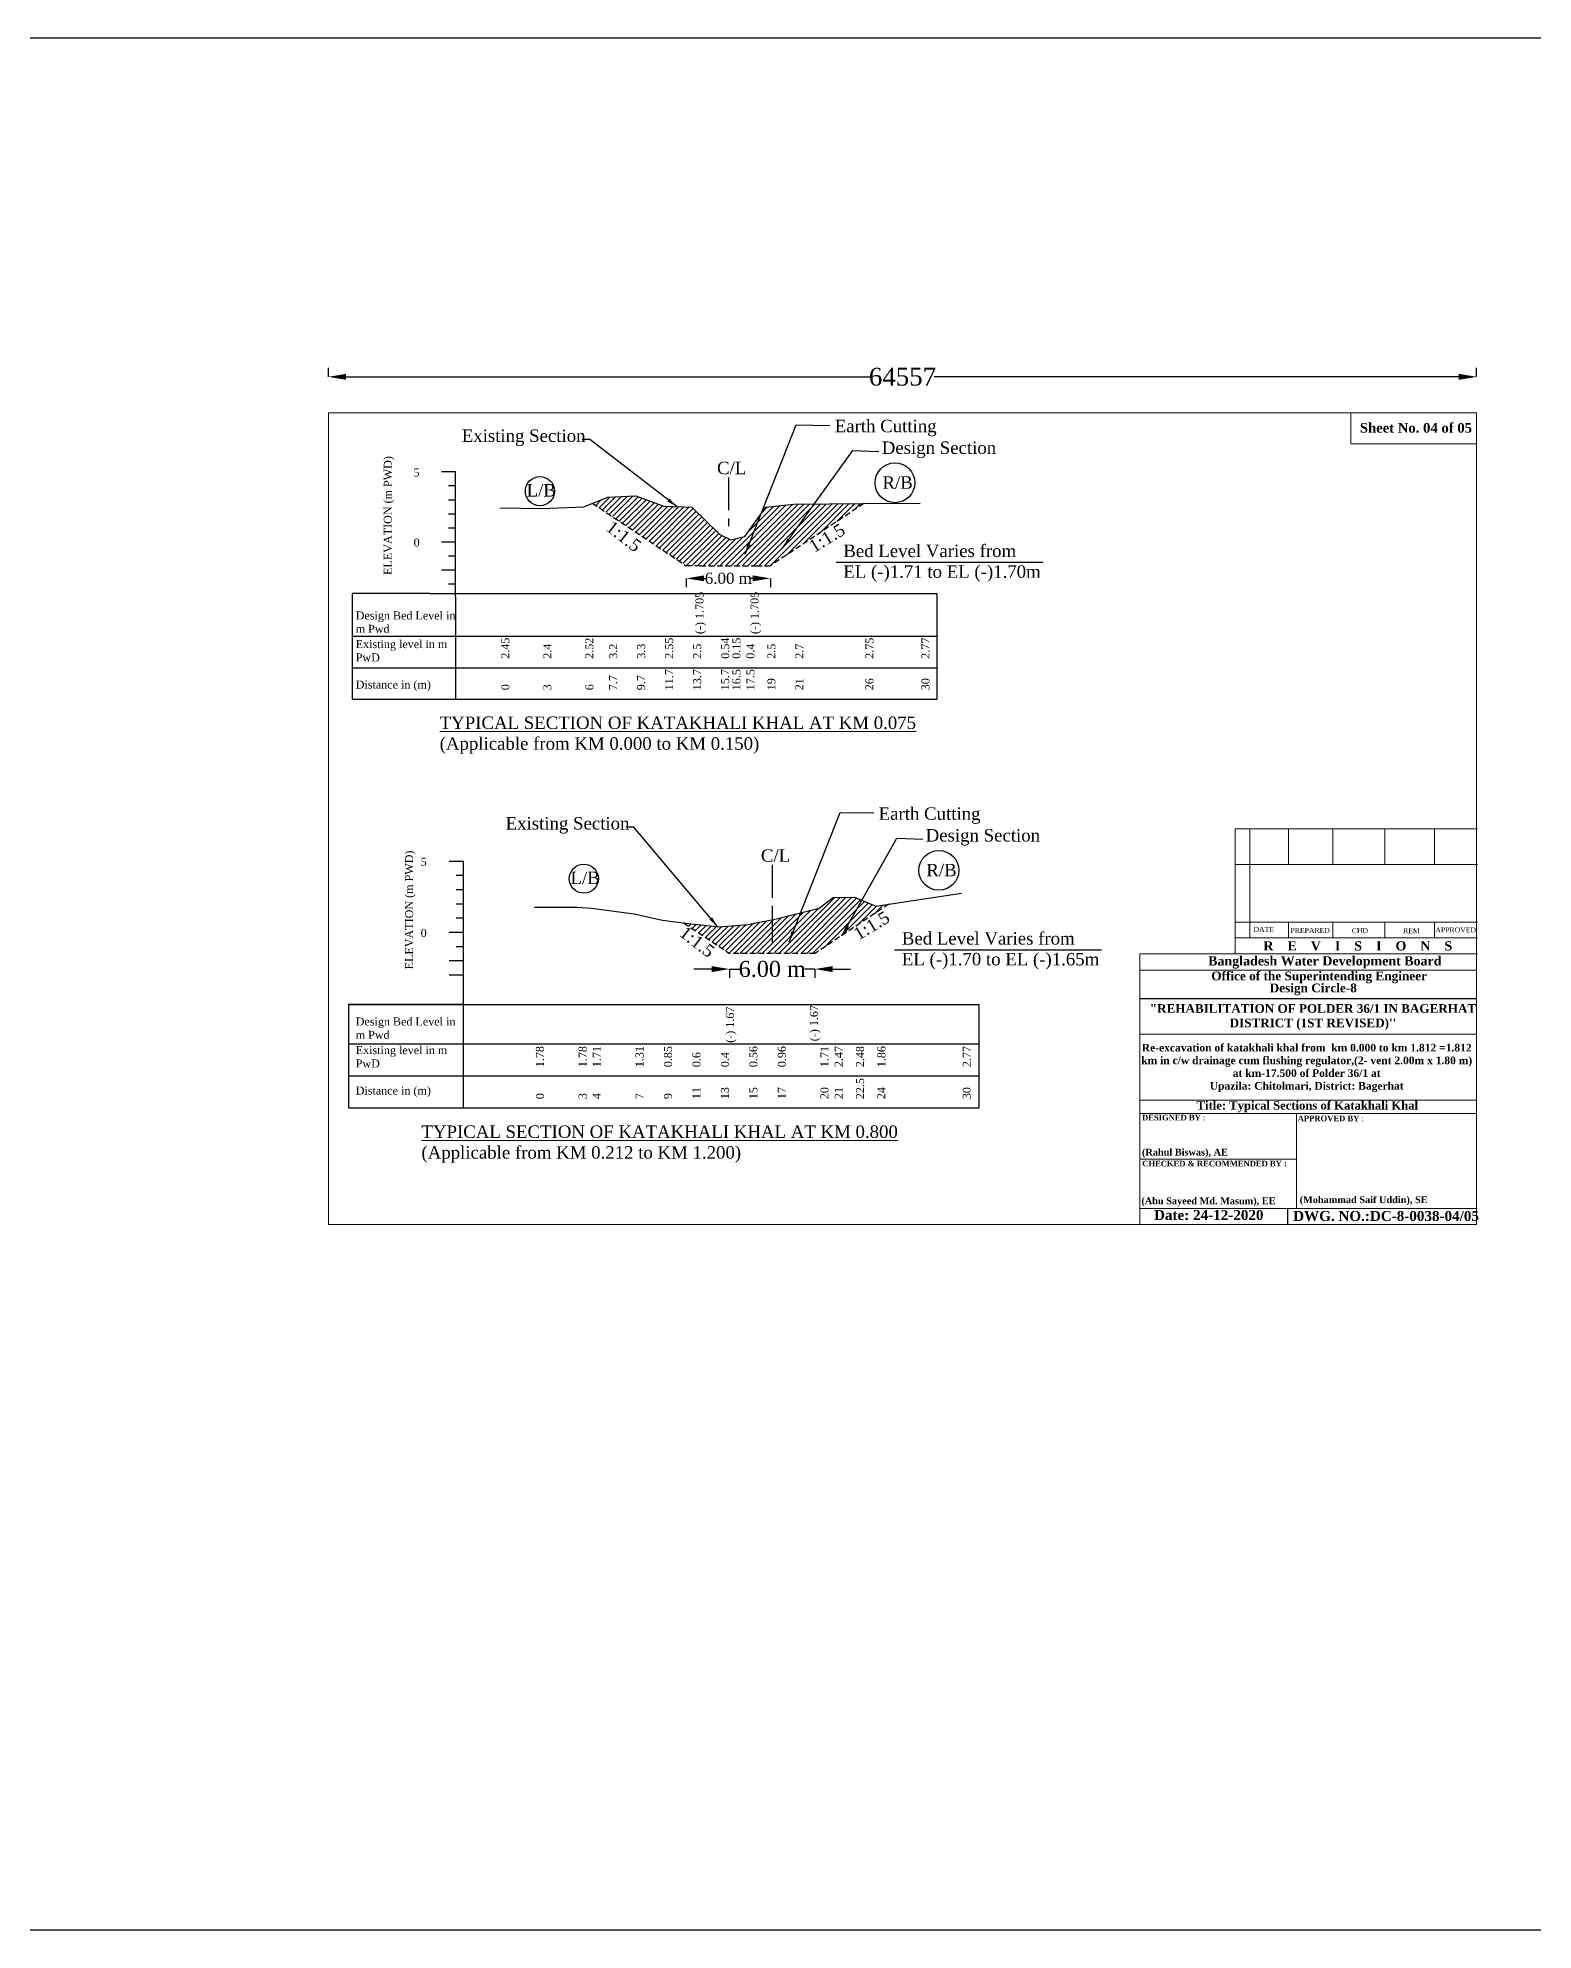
# Model space of a CAD drawing. Header units: metres. Extents: x 11843410 to 12733237, y -3989548 to -3515927.
# Drawn here: x 12309318 to 12393387, y -3989548 to -3883115 of the extents above; entities that cross this region are included whole.
import ezdxf

# ---------------------------------------------------------------- set-up
doc = ezdxf.new("R2010")
doc.units = ezdxf.units.M
doc.header["$LTSCALE"] = 50
doc.linetypes.add('DASHED2', pattern=[9.525, 6.35, -3.175])
doc.styles.add('liza', font='times.ttf', dxfattribs={"height": 2})
doc.styles.get("Standard").update_dxf_attribs({"font": 'times.ttf'})
doc.dimstyles.new('ISO-25', dxfattribs={"dimtxt": 1000, "dimasz": 1000, "dimexe": 500, "dimexo": 1000, "dimtad": 0, "dimdec": 0, "dimtxsty": 'Standard', "dimcen": 2.5, "dimclrd": 2, "dimclre": 256, "dimclrt": 1, "dimadec": 0, "dimazin": 0, "dimtfac": 1, "dimtdec": 0, "dimtmove": 0, "dimatfit": 3, "dimfxl": 1, "dimarcsym": 0})

# ---------------------------------------------------------------- blocks, each defined once
blk = doc.blocks.new('*D29')
at = {"lineweight": -2, "transparency": 16777216}
for p, q in [((12325652, -3902182), (12325652, -3901681)), ((12390209, -3902182), (12390209, -3901681))]:
    blk.add_line(p, q, dxfattribs=at)
at = {"color": 2, "lineweight": -2, "transparency": 16777216}
for p, q in [((12326652, -3902181), (12356149, -3902181)), ((12389209, -3902181), (12359713, -3902181))]:
    blk.add_line(p, q, dxfattribs=at)
for points in [[(12326652, -3902015), (12326652, -3902348), (12325652, -3902181)], [(12389209, -3902015), (12389209, -3902348), (12390209, -3902181)]]:
    blk.add_solid(points, dxfattribs=at)
at = {"layer": 'Defpoints', "color": 0, "lineweight": -2, "transparency": 16777216}
for p in [(12390209, -3902181), (12325652, -3904211), (12390209, -3904211)]:
    blk.add_point(p, dxfattribs=at)
at = {"color": 1, "lineweight": -2, "transparency": 16777216, "insert": (12357931, -3902181), "char_height": 1000, "attachment_point": 5}
blk.add_mtext('64557', dxfattribs=at)
blk = doc.blocks.new('sdfasdf')
at = {"color": 7, "linetype": 'ByBlock', "lineweight": -2}
blk.add_line((12833, 20119), (12833, 18782), dxfattribs=at)
at = {"color": 7, "linetype": 'ByBlock', "lineweight": -2, "insert": (12197, 20999), "char_height": 700, "width": 3268.7, "attachment_point": 1}
blk.add_mtext('C/L', dxfattribs=at)
blk = doc.blocks.new('*D31')
at = {"lineweight": -2, "transparency": 16777216}
for p, q in [((12345777, -3913517), (12345777, -3914017)), ((12350503, -3913517), (12350503, -3914017))]:
    blk.add_line(p, q, dxfattribs=at)
at = {"color": 2, "linetype": 'DASHED2', "lineweight": -2, "transparency": 16777216}
for p, q in [((12346777, -3913517), (12346869, -3913517)), ((12349503, -3913517), (12349410, -3913517))]:
    blk.add_line(p, q, dxfattribs=at)
for points in [[(12346777, -3913350), (12346777, -3913683), (12345777, -3913517)], [(12349503, -3913350), (12349503, -3913683), (12350503, -3913517)]]:
    blk.add_solid(points, dxfattribs=at)
at = {"layer": 'Defpoints', "color": 0, "linetype": 'DASHED2', "lineweight": -2, "transparency": 16777216}
for p in [(12345777, -3912811), (12350503, -3912811), (12350503, -3913517)]:
    blk.add_point(p, dxfattribs=at)
at = {"color": 1, "linetype": 'DASHED2', "lineweight": 30, "transparency": 16777216, "insert": (12348140, -3913517), "char_height": 900, "attachment_point": 5}
blk.add_mtext('{\\H0.7x;6.00 m}', dxfattribs=at)
blk = doc.blocks.new('*D32')
at = {"color": 2, "lineweight": -2, "transparency": 16777216}
for p, q in [((12347207, -3935493), (12346207, -3935493)), ((12348207, -3935493), (12348793, -3935493)), ((12353007, -3935493), (12352422, -3935493)), ((12354007, -3935493), (12355007, -3935493))]:
    blk.add_line(p, q, dxfattribs=at)
at = {"lineweight": -2, "transparency": 16777216}
for p, q in [((12348207, -3935493), (12348207, -3935993)), ((12353007, -3935493), (12353007, -3935993))]:
    blk.add_line(p, q, dxfattribs=at)
at = {"color": 2, "lineweight": -2, "transparency": 16777216}
for points in [[(12347207, -3935326), (12347207, -3935659), (12348207, -3935493)], [(12354007, -3935326), (12354007, -3935659), (12353007, -3935493)]]:
    blk.add_solid(points, dxfattribs=at)
at = {"layer": 'Defpoints', "color": 0, "lineweight": -2, "transparency": 16777216}
for p in [(12348207, -3934609), (12353007, -3934609), (12353007, -3935493)]:
    blk.add_point(p, dxfattribs=at)
at = {"color": 1, "lineweight": 30, "transparency": 16777216, "insert": (12350607, -3935493), "char_height": 900, "attachment_point": 5}
blk.add_mtext('6.00 m', dxfattribs=at)

msp = doc.modelspace()

# ---------------------------------------------------------------- hatches: boundary and pattern name
at = {"lineweight": -2}
h = msp.add_hatch(dxfattribs=at)
h.set_pattern_fill('ANSI31', color=256, scale=70, style=0)
h.set_pattern_definition([(45, (11905807.6, -3898287.5), (-157.15448, 157.15448), [])])
h.paths.add_polyline_path([(12355759.111, -3909306.264), (12351829.189, -3909345.564), (12350254.189, -3909503.064), (12349072.939, -3911156.814), (12348285.439, -3911353.689), (12347655.439, -3911046.564), (12346080.439, -3909503.064), (12344505.439, -3909463.689), (12342930.439, -3908873.064), (12341355.439, -3908951.814), (12340501.126, -3909293.539), (12345776.662, -3912810.564), (12346564.662, -3912810.564), (12349714.662, -3912810.564), (12350502.662, -3912810.564)])
h = msp.add_hatch(dxfattribs=at)
h.set_pattern_fill('ANSI31', color=256, scale=70, style=0)
h.set_pattern_definition([(45, (11905751.82, -3898321.59), (-157.15448, 157.15448), [])])
h.paths.add_polyline_path([(12357165.47, -3931837.492), (12356439.999, -3931947.884), (12355239.999, -3931451.884), (12354039.999, -3931459.884), (12353239.999, -3932069.484), (12350839.999, -3932669.484), (12349239.999, -3932981.484), (12347639.999, -3933109.484), (12346039.999, -3932949.484), (12345643.054, -3932899.866), (12348207.481, -3934609.484), (12353007.481, -3934609.484)])

# ---------------------------------------------------------------- linework, layer by layer
for p, q in [((12332806.876, -3907534.314), (12332019.376, -3907534.314)), ((12332806.876, -3914550.294), (12332806.876, -3907534.314)), ((12332806.876, -3908321.814), (12332413.126, -3908321.814)), ((12332806.876, -3909109.314), (12332413.126, -3909109.314)), ((12332806.876, -3909896.814), (12332413.126, -3909896.814)), ((12332806.876, -3910684.314), (12332413.126, -3910684.314)), ((12332806.876, -3911471.814), (12332019.376, -3911471.814)), ((12332806.876, -3912259.314), (12332413.126, -3912259.314)), ((12332806.876, -3913046.814), (12332019.376, -3913046.814)), ((12331354.189, -3914368.823), (12326994.289, -3914368.823)), ((12326994.289, -3914368.823), (12326994.289, -3920320.366)), ((12331354.189, -3914368.823), (12359863.953, -3914368.823)), ((12332806.876, -3913834.314), (12332413.126, -3913834.314)), ((12332806.876, -3914550.294), (12332806.876, -3920320.366)), ((12359863.953, -3914368.823), (12359863.953, -3920320.366)), ((12326994.289, -3916776.616), (12359863.953, -3916776.616)), ((12326994.289, -3918548.491), (12359863.953, -3918548.491)), ((12326994.289, -3920320.366), (12359863.953, -3920320.366)), ((12333239.999, -3929433.484), (12332439.999, -3929433.484)), ((12333239.999, -3943301.818), (12333239.999, -3929433.484)), ((12333239.999, -3930233.484), (12332839.999, -3930233.484)), ((12333239.999, -3931033.484), (12332839.999, -3931033.484)), ((12333239.999, -3931833.484), (12332839.999, -3931833.484)), ((12333239.999, -3932633.484), (12332839.999, -3932633.484)), ((12333239.999, -3933433.484), (12332439.999, -3933433.484)), ((12333239.999, -3934233.484), (12332839.999, -3934233.484)), ((12333239.999, -3935033.484), (12332439.999, -3935033.484)), ((12333239.999, -3935833.484), (12332439.999, -3935833.484)), ((12333239.999, -3935033.484), (12332839.999, -3935033.484)), ((12326792.059, -3937479.42), (12362242.649, -3937479.42)), ((12333239.999, -3937479.42), (12326792.059, -3937479.42)), ((12326792.059, -3937479.42), (12326792.059, -3943301.818)), ((12362242.649, -3943301.818), (12362242.649, -3937479.42)), ((12326792.059, -3939701.818), (12362242.649, -3939701.818)), ((12326792.059, -3941501.818), (12362242.649, -3941501.818)), ((12326792.059, -3943301.818), (12362242.649, -3943301.818)), ((12379600.94, -3949861.911), (12379600.94, -3948954.69))]:
    msp.add_line(p, q, dxfattribs=at)
at = {"color": 7, "linetype": 'ByBlock', "lineweight": -2}
for p, q in [((12348139.662, -3909175.999), (12348139.662, -3909680.728)), ((12348139.662, -3910141.566), (12348139.662, -3910580.46)), ((12350607.481, -3930974.92), (12350607.481, -3931479.648)), ((12350607.481, -3931940.487), (12350607.481, -3933977.025))]:
    msp.add_line(p, q, dxfattribs=at)
at = {"color": 0, "linetype": 'DASHED2', "lineweight": 30}
for p, q in [((12340501.126, -3909293.539), (12345776.662, -3912810.564)), ((12355759.111, -3909306.264), (12350502.662, -3912810.564)), ((12346564.662, -3912810.564), (12345776.662, -3912810.564)), ((12346564.662, -3912810.564), (12349714.662, -3912810.564)), ((12349714.662, -3912810.564), (12350502.662, -3912810.564)), ((12357165.47, -3931837.492), (12353007.481, -3934609.484)), ((12345643.054, -3932899.866), (12348207.481, -3934609.484)), ((12353007.481, -3934609.484), (12348207.481, -3934609.484))]:
    msp.add_line(p, q, dxfattribs=at)
at = {"color": 0, "lineweight": -2}
for p, q in [((12354193.113, -3912607.773), (12365820.298, -3912607.773)), ((12357485.932, -3934406.693), (12369113.117, -3934406.693))]:
    msp.add_line(p, q, dxfattribs=at)
at = {"color": 0, "linetype": 'ByBlock', "lineweight": 20}
for p, q in [((12376625.344, -3927602.917), (12376625.344, -3934636.151)), ((12376625.344, -3927602.917), (12390251.57, -3927602.917)), ((12377000.78, -3927602.917), (12390251.57, -3927602.917)), ((12377000.78, -3927602.917), (12390251.57, -3927602.917)), ((12377000.78, -3927602.917), (12390251.57, -3927602.917)), ((12377455.601, -3927602.917), (12377455.601, -3933728.93)), ((12377455.601, -3927602.917), (12377455.601, -3933728.93)), ((12377455.601, -3927602.917), (12377455.601, -3933728.93)), ((12377455.601, -3927602.917), (12377455.601, -3933728.93)), ((12379624.033, -3927602.917), (12379624.033, -3929606.211)), ((12382122.332, -3927602.917), (12382122.332, -3929606.211)), ((12385048.68, -3927602.917), (12385048.68, -3929606.211)), ((12387842.062, -3927602.917), (12387842.062, -3929606.211)), ((12376625.344, -3929606.211), (12390251.57, -3929606.211)), ((12377000.78, -3929606.211), (12390251.57, -3929606.211)), ((12377000.78, -3929606.211), (12390251.57, -3929606.211)), ((12377000.78, -3929606.211), (12390251.57, -3929606.211)), ((12376625.344, -3932857.933), (12390251.57, -3932857.933)), ((12376625.344, -3933728.93), (12390251.57, -3933728.93)), ((12377000.78, -3932857.933), (12390251.57, -3932857.933)), ((12377000.78, -3932857.933), (12390251.57, -3932857.933)), ((12377000.78, -3932857.933), (12390251.57, -3932857.933)), ((12377000.78, -3933728.93), (12390251.57, -3933728.93)), ((12377000.78, -3933728.93), (12390251.57, -3933728.93)), ((12377000.78, -3933728.93), (12390251.57, -3933728.93)), ((12379624.033, -3932857.933), (12379624.033, -3933728.93)), ((12382122.332, -3932857.933), (12382122.332, -3933728.93)), ((12385048.68, -3932857.933), (12385048.68, -3933728.93)), ((12387842.062, -3932857.933), (12387842.062, -3933728.93)), ((12371265.643, -3949861.911), (12371265.643, -3934636.151)), ((12371265.643, -3934636.151), (12390251.57, -3934636.151)), ((12371265.643, -3935558.755), (12390209.319, -3935558.755)), ((12390209.319, -3936937.478), (12390209.319, -3949135.023)), ((12390209.319, -3936937.478), (12390209.319, -3949135.023)), ((12371265.643, -3939145.34), (12390209.319, -3939145.34)), ((12371265.643, -3942856.748), (12390209.319, -3942856.748)), ((12371265.643, -3943614.062), (12390209.319, -3943614.062)), ((12380086.263, -3943614.062), (12380086.263, -3948954.69)), ((12371265.643, -3946185.655), (12380086.263, -3946185.655)), ((12371265.643, -3948954.69), (12389970.622, -3948954.69)), ((12373280.981, -3948954.69), (12390209.319, -3948954.69)), ((12373280.981, -3948954.69), (12389970.622, -3948954.69)), ((12373280.981, -3948954.69), (12389970.622, -3948954.69)), ((12390209.319, -3949135.023), (12390209.319, -3949861.911)), ((12371265.643, -3949861.911), (12390209.319, -3949861.911))]:
    msp.add_line(p, q, dxfattribs=at)
msp.add_line((12371265.643, -3937149.068), (12390209.319, -3937149.068))
at = {"lineweight": -2}
msp.add_lwpolyline([(11918420.653, -3883115.367), (12518302.026, -3883115.367), (12518302.026, -3989548.432), (11918420.653, -3989548.432)], close=True, dxfattribs=at)
at = {"color": 7, "linetype": 'ByBlock', "lineweight": 18}
for points in [[(12325652.48, -3949861.911), (12325652.48, -3904211.003), (12390209.319, -3904211.003), (12390209.319, -3949861.911), (12325652.48, -3949861.911)], [(12390209.319, -3904211.003), (12383144.832, -3904211.003), (12383144.832, -3905945.027), (12390209.319, -3905945.027)]]:
    msp.add_lwpolyline(points, close=True, dxfattribs=at)
at = {"lineweight": -2}
for points in [[(12335291.689, -3909542.439), (12337654.189, -3909581.814), (12340016.689, -3909487.314), (12341355.439, -3908951.814), (12342930.439, -3908873.064), (12344505.439, -3909463.689), (12346080.439, -3909503.064), (12347655.439, -3911046.564), (12348285.439, -3911353.689), (12349072.939, -3911156.814), (12350254.189, -3909503.064), (12351829.189, -3909345.564), (12355766.689, -3909306.189), (12358916.689, -3909290.439)], [(12337239.999, -3932011.884), (12339639.999, -3932011.884), (12340439.999, -3932069.484), (12342839.999, -3932389.484), (12344439.999, -3932749.484), (12346039.999, -3932949.484), (12347639.999, -3933109.484), (12349239.999, -3932981.484), (12350839.999, -3932669.484), (12353239.999, -3932069.484), (12354039.999, -3931459.884), (12355239.999, -3931451.884), (12356439.999, -3931947.884), (12361239.999, -3931217.484)]]:
    msp.add_lwpolyline(points, dxfattribs=at)
for centre, radius in [((12357505.244, -3908141.948), 1120.089), ((12337545.924, -3908610.304), 818.964), ((12359973.063, -3929940.869), 1120.089), ((12340013.743, -3930409.224), 818.964)]:
    msp.add_circle(centre, radius, dxfattribs=at)

# ---------------------------------------------------------------- block references
for p in [(12335307.07, -3927957.744), (12337774.889, -3949756.665)]:
    msp.add_blockref('sdfasdf', p, dxfattribs=at)

# ---------------------------------------------------------------- texts
at = {"color": 0, "linetype": 'ByBlock', "lineweight": 20}
for s, p in [('DATE', (12377664.948, -3933403.319)), ('PREPARED', (12379745.868, -3933460.994)), ('CHD ', (12383191.434, -3933472.56)), (' REM', (12385968.136, -3933475.552)), ('APPROVED', (12387890.703, -3933432.157))]:
    msp.add_text(s, height=283.3001, dxfattribs=at).set_placement(p)
at = {"color": 0, "lineweight": 20, "ltscale": 2, "char_height": 700, "width": 15403.3003, "attachment_point": 1}
for s, insert in [('Earth Cutting', (12354121.62, -3904597.626)), ('{\\fTimes New Roman|b0|i0|c0|p18;Existing Section}', (12333150.864, -3905143.889)), ('{\\fTimes New Roman|b0|i0|c0|p18;Design Section}', (12356765.655, -3905818.793)), ('L/B', (12336798.369, -3908212.97)), ('R/B', (12356803.203, -3907775.435)), ('{\\fTimes New Roman|b0|i0|c0|p18;Existing Section}', (12335618.683, -3926942.81)), ('Earth Cutting', (12356589.439, -3926396.547)), ('{\\fTimes New Roman|b0|i0|c0|p18;Design Section}', (12359233.475, -3927617.714)), ('L/B', (12339266.188, -3930011.89)), ('R/B', (12359271.022, -3929574.356))]:
    msp.add_mtext(s, dxfattribs=dict(at, insert=insert))
at = {"color": 7, "linetype": 'ByBlock', "lineweight": 18}
for s, insert, char_height, width, attachment_point in [('{\\fTimes New Roman|b1|i0|c0|p18;Sheet No. 04 of 05}', (12383645.627, -3904775.676), 546.50079, 19630.13091, 1), ('{\\fTimes New Roman|b1|i0|c0|p18;\\C256;"REHABILITATION OF POLDER 36/1 IN BAGERHAT DISTRICT (1ST REVISED)\'\' }', (12381008.716, -3938193.991), 487.39275, 19326.54888, 5), ('\\pl1.351,t0.9014;{\\fTimes New Roman|b1|i0|c0|p18;\\C256;Re-excavation of katakhali khal from  km 0.000 to km 1.812 =1.812 km in c/w drainage cum flushing regulator,(2- vent 2.00m x 1.80 m) at km-17.500 of Polder 36/1 at\\fTimes New Roman|b0|i0|c0|p18;\\P\\fTimes New Roman|b1|i0|c0|p18;\\C7;Upazila: Chitolmari, District: Bagerhat\\fTimes New Roman|b0|i0|c0|p18;\\C0; }', (12380654.766, -3941057.72), 428.90562, 18635.53568, 5)]:
    msp.add_mtext(s, dxfattribs=dict(at, insert=insert, char_height=char_height, width=width, attachment_point=attachment_point))
at = {"lineweight": -2, "char_height": 450, "attachment_point": 1, "rotation": 90, "style": 'liza'}
for s, insert, width in [('ELEVATION (m PWD)', (12328765.829, -3913323.596), 7875), ('(-) 1.705', (12346291.763, -3916652.212), 6198.78088), ('(-) 1.705', (12349387.597, -3916652.212), 6198.78088), ('2.45', (12335370.439, -3918038.641), 1693.125), ('2.4', (12337732.939, -3918038.641), 1693.125), ('2.52', (12340095.439, -3918038.641), 1693.125), ('3.2', (12341434.189, -3918038.641), 1693.125), ('3.3', (12343009.189, -3918038.641), 1693.125), ('2.55', (12344584.189, -3918038.641), 1693.125), ('2.5', (12346159.189, -3918038.641), 1693.125), ('0.54', (12347734.189, -3918038.641), 1693.125), ('0.15', (12348364.189, -3918038.641), 1693.125), ('0.4', (12349151.689, -3918038.641), 1693.125), ('2.5', (12350332.939, -3918038.641), 1693.125), ('2.7', (12351907.939, -3918038.641), 1693.125), ('2.75', (12355845.439, -3918038.641), 1693.125), ('2.77', (12358995.439, -3918038.641), 1693.125), ('11.7', (12344584.189, -3919810.516), 1693.125), ('13.7', (12346159.189, -3919810.516), 1693.125), ('15.7', (12347734.189, -3919810.516), 1693.125), ('16.5', (12348364.189, -3919810.516), 1693.125), ('17.5', (12349151.689, -3919810.516), 1693.125), ('0', (12335370.439, -3919810.516), 1693.125), ('3', (12337732.939, -3919810.516), 1693.125), ('6', (12340095.439, -3919810.516), 1693.125), ('7.7', (12341434.189, -3919810.516), 1693.125), ('9.7', (12343009.189, -3919810.516), 1693.125), ('19', (12350332.939, -3919810.516), 1693.125), ('21', (12351907.939, -3919810.516), 1693.125), ('26', (12355845.439, -3919810.516), 1693.125), ('30', (12358995.439, -3919810.516), 1693.125), ('ELEVATION (m PWD)', (12329965.39, -3935508.794), 7875), ('(-) 1.67', (12348002.2, -3939640.338), 6198.78088), ('(-) 1.67', (12352725.108, -3939553.036), 6198.78088), ('1.78', (12337319.999, -3941011.246), 6198.78088), ('1.78', (12339719.999, -3941011.246), 1693.125), ('1.71', (12340519.999, -3941011.246), 1693.125), ('1.31', (12342919.999, -3941011.246), 1693.125), ('0.85', (12344519.999, -3941011.246), 1693.125), ('0.56', (12349319.999, -3941011.246), 1693.125), ('0.96', (12350919.999, -3941011.246), 1693.125), ('1.71', (12353319.999, -3941011.246), 1693.125), ('2.47', (12354119.999, -3941011.246), 1693.125), ('2.48', (12355319.999, -3941011.246), 1693.125), ('1.86', (12356519.999, -3941011.246), 1693.125), ('2.77', (12361319.999, -3941011.246), 1693.125), ('0.6', (12346119.999, -3941011.246), 1693.125), ('0.4', (12347719.999, -3941011.246), 1693.125), ('11', (12346119.999, -3942811.246), 1693.125), ('13', (12347719.999, -3942811.246), 1693.125), ('15', (12349319.999, -3942811.246), 1693.125), ('17', (12350919.999, -3942811.246), 1693.125), ('20', (12353319.999, -3942811.246), 1693.125), ('21', (12354119.999, -3942811.246), 1693.125), ('22.5', (12355319.999, -3942811.246), 1693.125), ('24', (12356519.999, -3942811.246), 1693.125), ('30', (12361319.999, -3942811.246), 1693.125), ('0', (12337319.999, -3942811.246), 1693.125), ('3', (12339719.999, -3942811.246), 1693.125), ('4', (12340519.999, -3942811.246), 1693.125), ('7', (12342919.999, -3942811.246), 1693.125), ('9', (12344519.999, -3942811.246), 1693.125)]:
    msp.add_mtext(s, dxfattribs=dict(at, insert=insert, width=width))
at = {"lineweight": -2, "char_height": 450, "attachment_point": 1, "style": 'liza'}
for s, insert, width in [('5', (12330444.376, -3907337.439), 1575), ('0', (12330444.376, -3911274.939), 1575), ('Design Bed Level in m Pwd', (12327187.339, -3915378.105), 5906.25), ('Existing level in m PwD ', (12327187.339, -3916989.4), 5906.25), ('Distance in (m)', (12327187.339, -3919262.806), 5906.25), ('5', (12330839.999, -3929233.484), 1575), ('0', (12330839.999, -3933233.484), 1575), ('Design Bed Level in m Pwd', (12327187.339, -3938214.585), 5906.25), ('Existing level in m PwD ', (12327187.339, -3939825.88), 5906.25), ('Distance in (m)', (12327187.339, -3942099.287), 5906.25)]:
    msp.add_mtext(s, dxfattribs=dict(at, insert=insert, width=width))
at = {"color": 0, "lineweight": 30, "ltscale": 2, "char_height": 700, "width": 3357.00424}
for insert, attachment_point, rotation in [((12343322.255, -3911531.637), 3, 322.22568035), ((12352586.925, -3911504.437), 1, 31.41107194), ((12355091.744, -3933303.358), 1, 31.41107194), ((12347445.084, -3934337.906), 3, 322.22568035)]:
    msp.add_mtext('1:1.5', dxfattribs=dict(at, insert=insert, attachment_point=attachment_point, rotation=rotation))
at = {"color": 0, "lineweight": 30, "ltscale": 2, "char_height": 700, "width": 14606.18811, "attachment_point": 1}
for s, insert in [('Bed Level Varies from\\PEL (-)1.71 to EL (-)1.70m', (12354602.906, -3911618.523)), ('Bed Level Varies from\\PEL (-)1.70 to EL (-)1.65m', (12357895.725, -3933417.444))]:
    msp.add_mtext(s, dxfattribs=dict(at, insert=insert))
at = {"color": 0, "linetype": 'ByBlock', "lineweight": 20}
for s, insert, char_height, width, attachment_point in [('{\\LTYPICAL SECTION OF KATAKHALI KHAL AT KM 0.075\\P\\l\\C7;(Applicable from KM 0.000 to KM 0.150)}', (12331909.222, -3921287.789), 700, 51805.10946, 1), ('{\\fTimes New Roman|b1|i0|c0|p18;Bangladesh Water Development Board}', (12375112.476, -3934769.488), 520.56392, 18698.48702, 1), ('{\\fTimes New Roman|b1|i0|c0|p18;R    E    V    I    S    I    O    N    S}', (12378220.141, -3933925.448), 520.56392, 11669.35556, 1), ('{\\fTimes New Roman|b1|i0|c0|p18;Office of the Superintending Engineer}', (12375291.295, -3935631.46), 493.21697, 17716.19315, 1), ('{\\fTimes New Roman|b1|i0|c0|p18;Design Circle-8}', (12378572.615, -3936305.807), 493.21697, 17716.19315, 1), ('{\\fTimes New Roman|b1|i0|c0|p18;Title: \\C7;Typical Sections of Katakhali Khal}', (12380691.986, -3943236.808), 470.2501, 18970.69781, 5), ('{\\LTYPICAL SECTION OF KATAKHALI KHAL AT KM 0.800\\P\\l\\C7;(Applicable from KM 0.212 to KM 1.200)}', (12330884.806, -3944288.518), 700, 51805.10946, 1), ('{\\fTimes New Roman|b1|i0|c0|p18;(Abu Sayeed Md. Masum), EE}', (12371360.097, -3948338.859), 382.45513, 10885.22705, 1)]:
    msp.add_mtext(s, dxfattribs=dict(at, insert=insert, char_height=char_height, width=width, attachment_point=attachment_point))
at = {"color": 0, "linetype": 'ByBlock', "lineweight": 20, "attachment_point": 1}
for s, insert, char_height in [('{\\fTimes New Roman|b1|i0|c0|p18;DESIGNED BY} :', (12371398.402, -3943684.36), 318.71261), ('{\\fTimes New Roman|b1|i0|c0|p18;APPROVED BY} :', (12380153.518, -3943732.614), 318.71261), ('{\\fTimes New Roman|b1|i0|c0|p18;(Rahul Biswas), AE}', (12371395.266, -3945598.88), 382.45513), ('{\\fTimes New Roman|b1|i0|c0|p18;CHECKED & RECOMMENDED BY :}', (12371407.615, -3946272.393), 318.71261), ('{\\fTimes New Roman|b1|i0|c0|p18;(Mohammad Saif Uddin), SE}', (12380260.8, -3948274.812), 382.45513), ('{\\fTimes New Roman|b1|i0|c0|p18;Date: 24-12-2020} ', (12372072.135, -3949042.068), 562.20904), ('{\\fTimes New Roman|b1|i0|c0|p18;DWG. NO.:DC-8-0038-04/05}', (12379892.531, -3949097.565), 562.20904)]:
    msp.add_mtext(s, dxfattribs=dict(at, insert=insert, char_height=char_height))

# ---------------------------------------------------------------- dimensions: what is measured, and where the dimension line sits
at = {"lineweight": -2}
dim = msp.add_linear_dim(base=(12390209.319, -3902181.479), p1=(12325652.48, -3904211.003), p2=(12390209.319, -3904211.003), dimstyle='ISO-25', override={"dimfxl": 0.12, "dimfxlon": 1}, dxfattribs=at)
dim.commit()
dim.dimension.update_dxf_attribs({"geometry": '*D29', "text_midpoint": (12357930.899, -3902181.479)})
at = {"color": 0, "linetype": 'DASHED2', "lineweight": 30}
dim = msp.add_linear_dim(base=(12350502.662, -3913516.503), p1=(12345776.662, -3912810.564), p2=(12350502.662, -3912810.564), text='{\\H0.7x;6.00 m}', dimstyle='ISO-25', override={"dimtxt": 900, "dimfxl": 0.12, "dimfxlon": 1}, dxfattribs=at)
dim.commit()
dim.dimension.update_dxf_attribs({"geometry": '*D31', "text_midpoint": (12348139.662, -3913516.503)})
at = {"lineweight": 30}
dim = msp.add_linear_dim(base=(12353007.481, -3935492.527), p1=(12348207.481, -3934609.484), p2=(12353007.481, -3934609.484), text='6.00 m', dimstyle='ISO-25', override={"dimtxt": 900, "dimfxl": 0.12, "dimfxlon": 1}, dxfattribs=at)
dim.commit()
dim.dimension.update_dxf_attribs({"geometry": '*D32', "text_midpoint": (12350607.481, -3935492.527)})

# ---------------------------------------------------------------- leaders
at = {"color": 0, "lineweight": 20, "ltscale": 2}
for points in [[(12349082.607, -3912161.514), (12351960.491, -3904889.729), (12353850.491, -3904909.729)], [(12345247.187, -3909482.232), (12340351.404, -3905715.55), (12339920.126, -3905715.55)], [(12351190.6, -3911826.605), (12355147.368, -3906321.896), (12356598.271, -3906378.918)], [(12351550.426, -3933960.435), (12354428.31, -3926688.65), (12356318.31, -3926708.65)], [(12347533.241, -3933098.808), (12342819.223, -3927514.471), (12342387.945, -3927514.471)], [(12354542.07, -3933586.425), (12357615.187, -3928120.816), (12359066.09, -3928177.839)]]:
    msp.add_leader(points, dimstyle='ISO-25', override={"dimtxt": 700, "dimasz": 600, "dimclrd": 7, "dimclre": 7, "dimclrt": 7}, dxfattribs=at)

doc.saveas('drawing.dxf')
